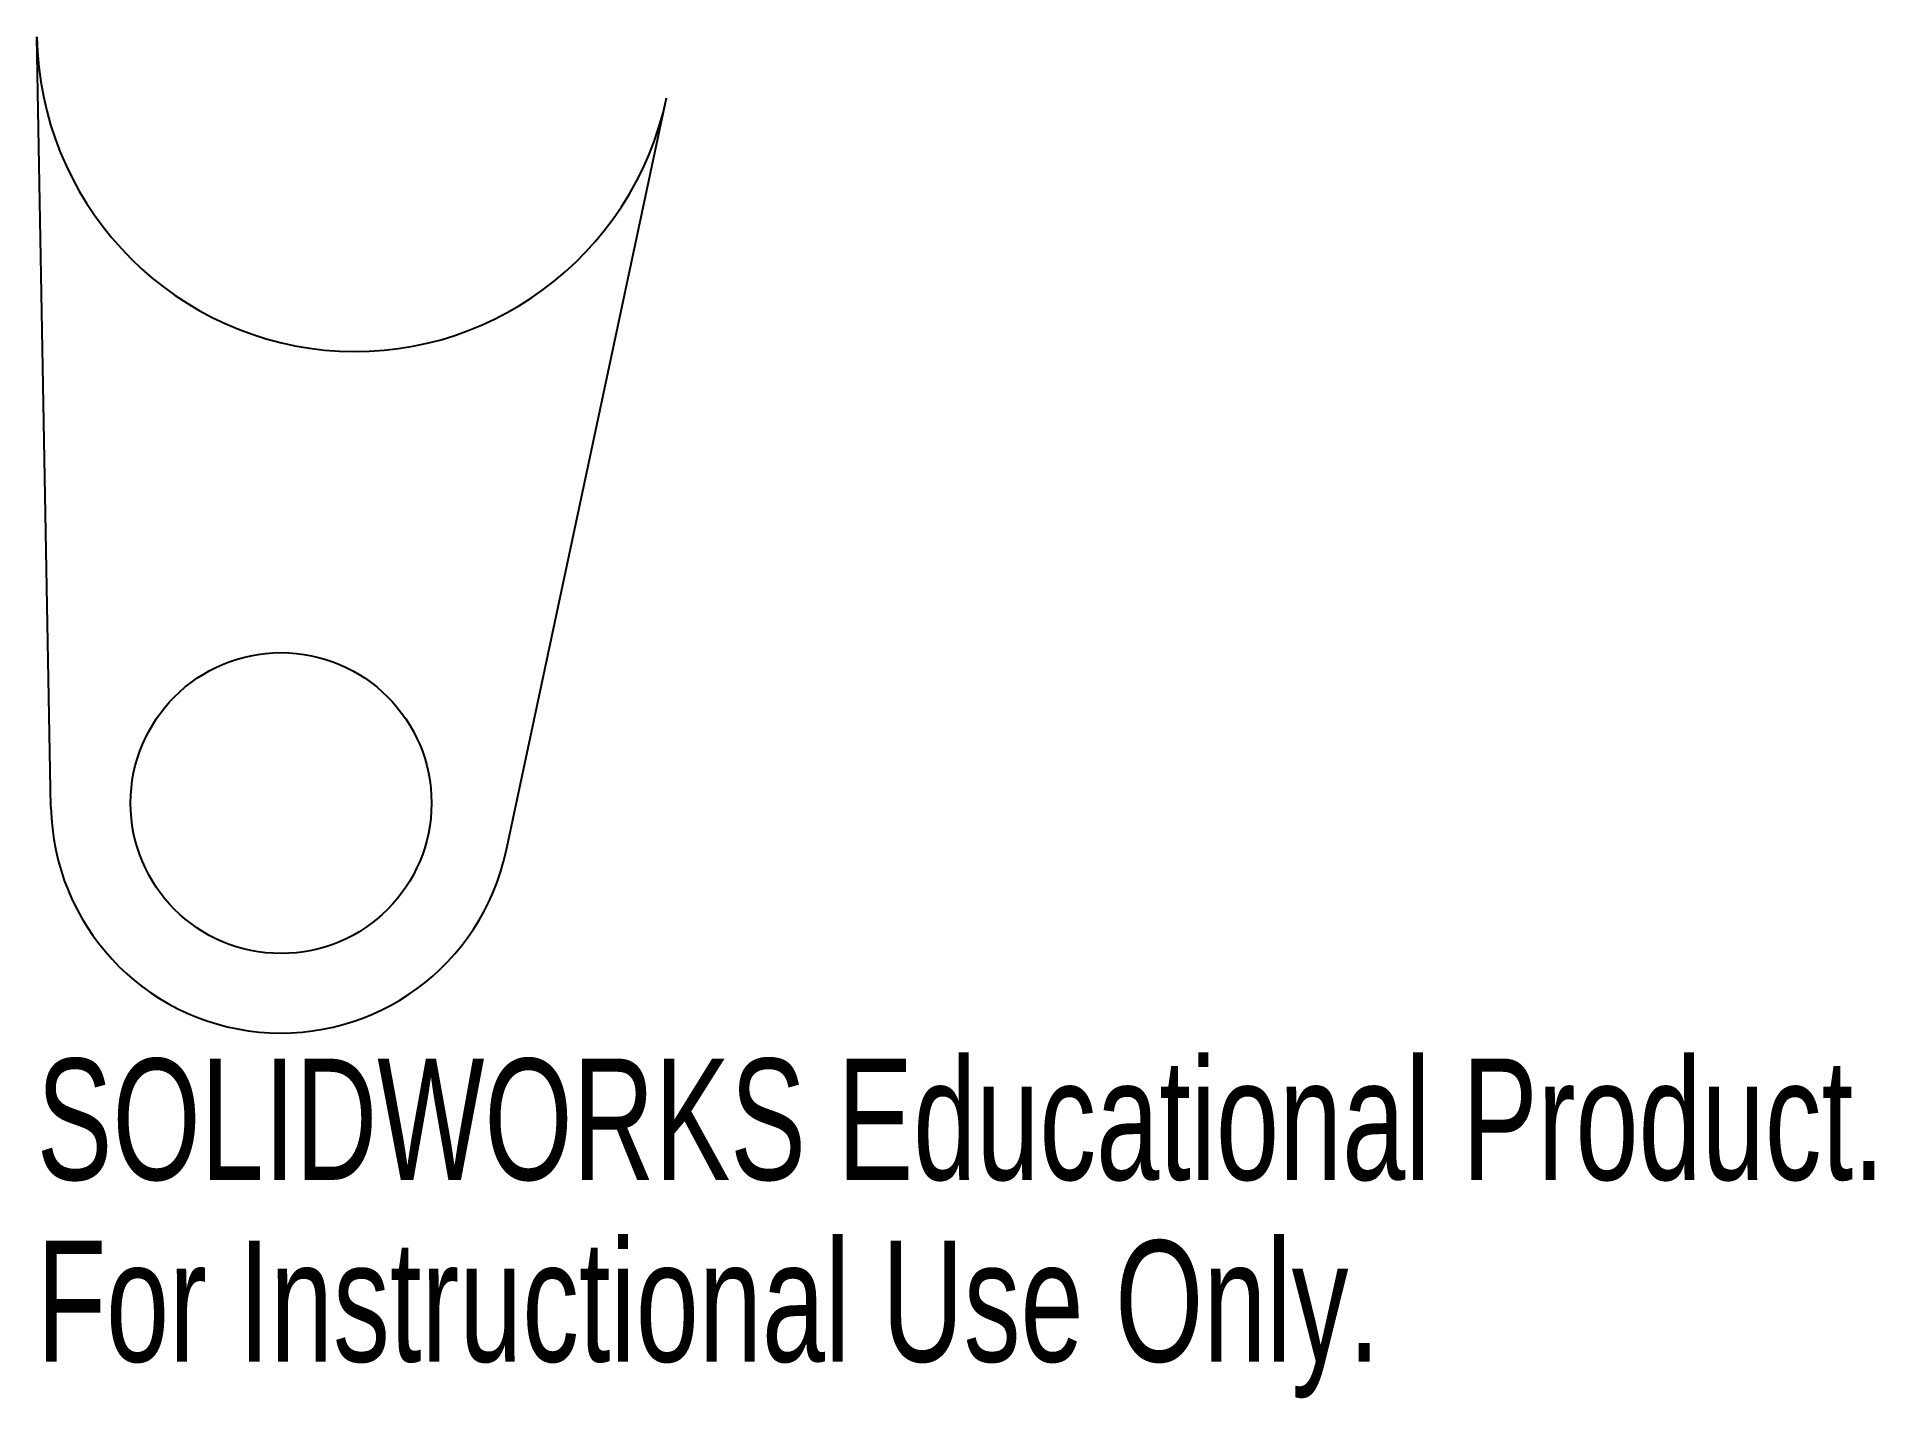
# Model space of a CAD drawing. Header units: inches. Extents: x -8.38 to -5.49, y -0.49 to 1.65.
import ezdxf

# ---------------------------------------------------------------- set-up
doc = ezdxf.new("R2010")
doc.units = ezdxf.units.IN
doc.header["$MEASUREMENT"] = 0
doc.styles.add('SLDTEXTSTYLE0', font='TXT', dxfattribs={"width": 0.7})

msp = doc.modelspace()

# ---------------------------------------------------------------- linework, layer by layer
at = {"color": 7, "linetype": 'Continuous', "lineweight": 25}
for p, q in [((-8.3533, 0.4402), (-8.3756, 1.6499)), ((-7.6388, 0.3715), (-7.3868, 1.5538))]:
    msp.add_line(p, q, dxfattribs=at)
msp.add_circle((-7.9921, 0.4468), 0.2362, dxfattribs=at)
msp.add_arc((-7.9921, 0.4468), 0.3612, 181.0564, 347.9666, dxfattribs=at)
msp.add_ellipse((-7.8757, 1.6594), major_axis=(-0.0097, -0.5036), ratio=0.992643, start_param=4.750277, end_param=7.66175, dxfattribs=at)

# ---------------------------------------------------------------- texts
at = {"color": 7, "linetype": 'Continuous', "char_height": 0.1903, "attachment_point": 1, "style": 'SLDTEXTSTYLE0'}
for s, insert in [('SOLIDWORKS Educational Product.', (-8.3756, 0.0455)), ('For Instructional Use Only.', (-8.3756, -0.24))]:
    msp.add_mtext(s, dxfattribs=dict(at, insert=insert))

doc.saveas('drawing.dxf')
